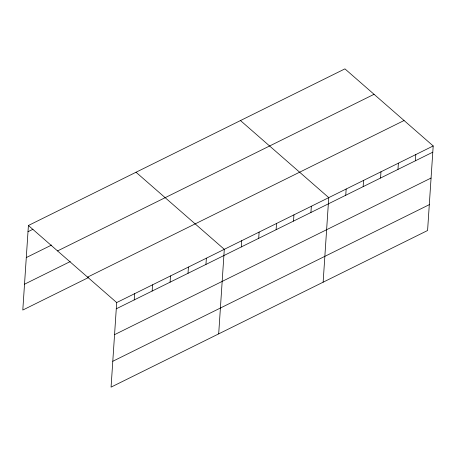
<?xml version="1.0" encoding="UTF-8"?>
<svg xmlns="http://www.w3.org/2000/svg" width="456" height="456" viewBox="0 0 456 456"><rect width="100%" height="100%" fill="white"/><g stroke="black" fill="none" stroke-linecap="round" stroke-linejoin="round"><path stroke-width="0.68" d="M28.414 225.492L116.69 302.567L111.07 387.127L427.585 230.508L433.2 145.954L344.93 68.873L28.414 225.492L22.8 310.046L88.356 277.607M134.212 299.928L134.623 293.692M152.144 291.053L152.56 284.818M170.082 282.178L170.493 275.943M188.014 273.304L188.431 267.068M205.952 264.429L206.368 258.193M218.686 333.877L224.301 249.318L136.03 172.243M241.298 246.941L241.708 240.705M258.706 238.328L259.116 232.093M276.114 229.716L276.524 223.48M293.522 221.097L293.938 214.861M310.929 212.485L311.345 206.249M323.133 282.196L328.753 197.636L240.477 120.555M345.745 195.259L346.161 189.023M363.153 186.641L363.569 180.411M380.56 178.028L380.977 171.792M397.968 169.415L398.384 163.18M415.376 160.803L415.792 154.567M28.004 231.722L32.952 229.277M26.283 257.572L51.642 245.026M57.547 250.925L374.057 94.306M24.516 284.202L70.281 261.556M87.558 277.134L404.073 120.515M116.69 302.567L433.2 145.954M116.274 308.803L432.784 152.184M114.559 334.653L431.068 178.034M112.786 361.283L429.301 204.664"/></g></svg>
